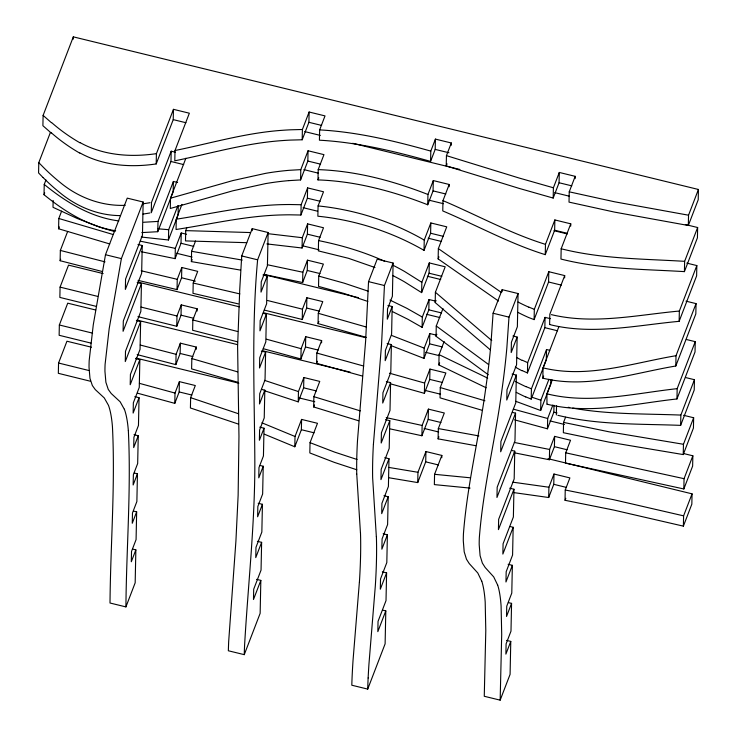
<?xml version="1.0" encoding="UTF-8"?>
<svg xmlns="http://www.w3.org/2000/svg" width="737" height="737" viewBox="0 0 737 737"><rect width="100%" height="100%" fill="white"/><g stroke="black" fill="none" stroke-linecap="round" stroke-linejoin="round"><path stroke-width="1.11" d="M50.383 132.476L38.785 162.637L38.573 172.928L43.105 177.599M79.918 152.928C103.014 165.77 130.467 167.732 156.198 163.936L156.419 153.646L173.453 109.334L189.354 113.212L175.01 150.523L174.798 160.813C210.542 153.554 245.826 143.052 282.391 140.583A231.925 182.011 1.2 0 1 290.627 140.085L302.188 139.781L302.4 129.491L309.116 112.015L325.017 115.902L319.637 129.905L319.425 140.196C357.233 142.241 394.249 151.196 430.574 161.394L430.795 151.103L435.41 139.109L451.311 142.987L446.447 155.645L446.226 165.936L518.995 188.34L553.183 198.069L553.395 187.778L559.291 172.449L575.192 176.336L569.231 191.832L569.019 202.122L614.345 212.072L688.321 225.494L698.215 199.764L698.427 189.473L73.313 36.85L43.114 115.405L42.893 125.695L51.175 132.973M115.645 230.755C88.643 226.591 64.856 211.676 44.027 194.715L44.238 184.425L45.961 179.957M53.156 200.455L53.009 207.309L77.21 218.465L99.292 226.913M109.73 243.956L58.592 228.774L58.803 218.484L61.632 211.123M101.927 271.419L60.139 260.723L60.351 250.433L67.647 231.464M91.499 347.219L66.938 341.222L58.555 363.028L58.334 373.318L90.144 381.167M95.644 309.991L67.73 303.174L59.347 324.989L59.135 335.28L90.946 343.092M103.134 273.574L68.532 265.127L60.075 287.126L59.863 297.416L96.013 306.316M73.267 39.135L73.313 36.85M132.678 549.111L135.857 549.885L135.166 582.82L125.916 606.901L110.006 603.013C110.522 544.247 115.359 485.407 112.439 426.649A250.672 42.304 -76.3 0 0 108.459 405.304L104.267 397.925L95.285 389.606L92.365 385.552L89.978 378.403L89.048 367.505A88.044 14.86 -76.3 0 1 89.195 360.448L93.267 324.86L105.483 254.726L127.243 198.133L143.144 202.012L142.453 235.223L125.566 279.13L125.354 289.429L142.232 245.513L137.994 244.481M133.48 511.063L136.658 511.837L136.078 539.595L131.518 551.451L131.306 561.741L135.857 549.885M134.272 473.016L137.451 473.79L136.87 501.547L132.476 512.98L132.264 523.27L136.658 511.837M134.005 434.71L138.252 435.742L137.672 463.499L133.369 474.692L133.148 484.983L137.451 473.79M134.807 396.663L139.044 397.704L138.464 425.452L133.913 437.29L133.701 447.58L138.252 435.742M135.599 358.615L139.846 359.656L139.265 387.404L133.351 402.78L133.139 413.07L139.044 397.704M136.4 320.567L140.638 321.608L140.058 349.366L130.421 374.433L130.209 384.723L139.846 359.656M137.193 282.529L141.44 283.561L140.859 311.318L125.502 351.263L125.281 361.554L140.638 321.608M142.232 245.513L141.651 273.27L123.309 321L123.088 331.291L141.44 283.561M171.187 151.196L151.49 202.435L151.269 212.726L170.975 161.486L171.187 151.196L175.424 152.227M141.845 232.588L157.718 231.713L158.022 221.413L173.379 181.468L177.617 182.5M141.301 237.038L168.451 239.986L168.672 229.695L177.903 205.669M185.881 158.234L170.514 198.189L170.302 208.479L232.708 190.837L265.467 183.624A221.266 173.646 1.2 0 1 288.858 180.611M156.198 163.936L173.232 119.624L173.453 109.334M173.379 181.468L173.167 191.758L157.801 231.704M141.55 251.787L175.111 258.65L175.323 248.36L181.228 232.984L186.535 234.274M181.965 204.389L176.272 219.202L176.051 229.493C211.639 224.039 246.941 215.563 283.1 214.9A227.199 178.299 1.2 0 1 289.558 214.808L300.917 215.02L307.393 198.179L307.605 187.889L323.515 191.777L318.08 205.918L317.859 216.208C355.133 219.976 391.559 231.685 424.033 250.368L430.611 233.242L430.832 222.952L446.733 226.839L438.358 248.627L438.137 258.927L498.488 301.018M178.28 205.77L178.087 214.918L168.451 239.986M138.059 280.355L177.027 289.613L177.249 279.323L181.799 267.494L197.7 271.373L193.214 283.045L192.993 293.335L238.235 303.874M137.736 393.245L174.789 403.36L175.01 393.07L179.395 381.646L195.305 385.534L190.634 397.676L190.413 407.966L238.281 424.042M137.174 354.608L175.857 364.622L176.069 354.331L180.362 343.175L196.263 347.063L196.217 349.347M137.939 316.643L176.769 326.279L176.981 315.989L181.247 304.888L197.148 308.775L197.101 311.06M175.111 258.65L181.016 243.274L181.228 232.984M174.789 403.36L179.183 391.937L179.395 381.646M177.027 289.613L181.578 277.785L181.799 267.494M175.857 364.622L180.141 353.465L180.362 343.175M176.769 326.279L181.035 315.187L181.247 304.888M186.922 227.457L185.706 230.617L185.494 240.907L246.738 242.685M240.548 270.111L191.371 261.598L191.583 251.308L195.554 240.99M196.263 347.063L191.832 358.587L191.611 368.878L237.388 382.153M197.148 308.775L192.845 319.978L192.633 330.268L237.48 341.821M252.174 230.718L252.211 228.645L268.121 232.524L267.42 265.735L261.239 281.82L261.018 292.11L267.209 276.025L262.962 274.993M256.587 579.365L260.834 580.397L260.143 613.331L244.26 654.649L228.35 650.771A388.27 65.519 -76.3 0 1 228.673 641.595L235.914 541.096L238.134 495.31L238.963 436.479L237.609 346.648L239.737 289.438L241.718 255.942L252.211 228.645M257.388 541.317L261.626 542.349L261.045 570.106L253.703 589.213L253.482 599.513L260.834 580.397M258.18 503.27L262.427 504.301L261.847 532.059L255.979 547.324L255.757 557.614L261.626 542.349M260.041 465.48L263.22 466.254L262.639 494.011L257.839 506.494L257.628 516.784L262.427 504.301M259.774 427.174L264.021 428.215L263.441 455.963L258.982 467.553L258.77 477.843L263.22 466.254M261.635 389.385L264.813 390.168L264.233 417.916L259.599 429.984L259.378 440.275L264.021 428.215M261.368 351.079L265.615 352.12L265.034 379.877L259.728 393.678L259.507 403.968L264.813 390.168M263.229 313.299L266.407 314.073L265.827 341.83L259.728 357.694L259.516 367.984L265.615 352.12M267.209 276.025L266.628 303.782L260.17 320.567L259.958 330.858L266.407 314.073M264.445 434.213L294.8 446.779L295.021 436.488L301.58 419.417L317.481 423.296L310.037 442.661L309.826 452.951L334.322 462.375L356.809 469.773M288.867 180.629L300.585 179.929L300.797 169.639L308.057 150.763L323.958 154.641L318.2 169.621L317.988 179.911C355.731 181.219 392.701 191.076 427.727 204.775L433.07 190.883L433.292 180.583L449.192 184.471L449.146 186.756M300.917 215.02L301.138 204.729L307.605 187.889M264.205 390.628L298.236 401.868L298.457 391.577L303.856 377.528L319.757 381.407L313.888 396.672L313.676 406.962L358.661 420.781M266.868 243.919L302.069 248L302.29 237.71L307.605 223.873L323.506 227.761L318.568 240.603L318.356 250.893L348.426 258.282L374.976 267.522M263.321 348.702L300.889 358.983L301.111 348.693L305.726 336.689L321.627 340.577L321.581 342.862M264.205 274.459L302.621 282.529L302.843 272.239L307.476 260.179L323.377 264.067L318.752 276.108L318.541 286.398L343.976 293.455L367.837 301.433M264.343 310.084L302.253 319.48L302.465 309.181L306.868 297.748L322.769 301.626L318.283 313.299L318.062 323.589L366.243 337.371M294.8 446.779L301.369 429.708L301.58 419.417M300.585 179.929L307.836 161.053L308.057 150.763M302.188 139.781L308.904 122.314L309.116 112.015M298.236 401.868L303.635 387.819L303.856 377.528M302.069 248L307.393 234.163L307.605 223.873M300.889 358.983L305.505 346.98L305.726 336.689M302.621 282.529L307.265 270.47L307.476 260.179M302.253 319.48L306.647 308.038L306.868 297.748M362.06 375.953L316.615 363.341L316.827 353.051L321.627 340.577M382.623 610.135L385.801 610.909L385.11 643.843L367.717 689.104L351.807 685.217A312.267 52.696 -76.3 0 1 352.148 675.995L352.24 674.097A388.832 65.621 -76.3 0 1 353.041 660.334L359.38 582.193M382.356 571.829L386.603 572.861L386.013 600.618L378.044 621.355L377.832 631.646L385.801 610.909M383.157 533.781L387.395 534.813L386.814 562.571L380.532 578.913L380.31 589.213L386.603 572.861M383.949 495.734L388.196 496.766L387.607 524.523L382.088 538.894L381.867 549.185L387.395 534.813M384.751 457.686L388.989 458.727L388.408 486.475L381.923 503.353L381.702 513.643L388.196 496.766M385.543 419.639L389.79 420.68L389.2 448.437L381.167 469.34L380.955 479.63L388.989 458.727M386.345 381.591L390.582 382.632L390.002 410.389L381.416 432.72L381.195 443.02L389.79 420.68M387.137 343.553L391.384 344.584L390.794 372.342L382.945 392.757L382.733 403.047L390.582 382.632M387.938 305.505L392.176 306.537L391.596 334.294L385.405 350.388L385.193 360.679L391.384 344.584M356.736 474.048A304.777 51.433 -76.3 0 1 357.509 440.339L365.635 340.881L368.537 281.645L377.187 259.157L393.088 263.035L392.388 296.246L387.524 308.904L387.312 319.195L392.176 306.537M388.602 477.705L417.741 482.578L417.953 472.288L425.931 451.551L441.832 455.429L441.785 457.723M392.554 275.445A223.237 175.194 1.2 0 1 404.291 281.718L421.619 292.617L421.84 282.326L429.293 262.925L445.194 266.803L435.401 292.276L435.189 302.566L490.317 349.845M392.452 311.594L407.782 319.213L422.098 327.357L422.31 317.067L429.045 299.544L435.41 301.092M424.033 250.368L424.245 240.078L430.832 222.952M390.343 428.943L421.914 435.751L422.126 425.461L428.409 409.118L444.31 412.996L438.322 428.575L438.11 438.865L475.715 445.682M391.513 345.782L423.987 358.403L424.199 348.113L429.8 333.548L436.166 335.105M427.727 204.775L427.948 194.485L433.292 180.583M390.674 383.876L424.383 393.346L424.604 383.056L429.966 369.09L445.867 372.977L440.265 387.551L440.053 397.851L481.86 410.205M421.619 292.617L429.081 273.215L429.293 262.925M417.741 482.578L425.71 461.841L425.931 451.551M422.098 327.357L428.833 309.835L429.045 299.544M423.987 358.403L429.588 343.838L429.8 333.548M421.914 435.751L428.197 419.408L428.409 409.118M424.383 393.346L429.754 379.389L429.966 369.09M430.574 161.394L435.189 149.399L435.41 139.109M488.309 374.783L436.055 336.293L436.267 326.003L442.974 308.554M441.832 455.429L434.572 474.315L434.36 484.605L470.077 488.097M486.144 387.763L438.865 364.944L439.086 354.654L444.144 341.489M449.192 184.471L442.974 200.639L442.762 210.929C476.959 225.411 509.663 243.625 545.26 254.652L554.648 230.239L554.86 219.939L570.76 223.827L570.714 226.112M451.265 145.272L451.311 142.987M502.109 291.741L502.155 289.669L518.056 293.547L517.365 326.758L511.404 342.254L511.192 352.544L517.144 337.049L512.906 336.017M506.531 640.389L510.769 641.42L510.087 674.355L500.165 700.15L484.264 696.272L485.794 630.596L485.195 602.157A240.465 40.581 -76.3 0 0 481.749 581.078M508.392 602.599L511.57 603.373L510.99 631.13L506.107 643.834L505.886 654.124L510.769 641.42M508.125 564.293L512.362 565.325L511.782 593.082L506.752 606.183L506.531 616.473L511.57 603.373M509.986 526.504L513.164 527.287L512.583 555.035L506.181 571.7L505.96 581.99L512.362 565.325M509.718 488.198L513.956 489.239L513.376 516.987L503.076 543.786L502.864 554.077L513.164 527.287M511.579 450.408L514.758 451.191L514.177 478.949L498.645 519.336L498.433 529.627L513.956 489.239M512.372 412.37L515.55 413.144L514.97 440.901L497.18 487.185L496.959 497.475L514.758 451.191M512.114 374.064L516.351 375.096L515.771 402.853L500.911 441.509L500.69 451.799L515.55 413.144M517.144 337.049L516.563 364.806L506.982 389.744L506.761 400.034L516.351 375.096M522.1 370.536L527.443 372.95L527.655 362.65L545.058 317.38L550.364 318.679M525.803 396.884L531.211 399.113L531.423 388.823L546.532 349.531L549.71 350.315M517.844 312.341A177.046 138.943 1.2 0 0 528.632 317.509L534.113 319.618L534.325 309.328L548.789 271.704L564.689 275.592L564.643 277.877M515.743 401.315L540.654 410.509L540.875 400.219L548.945 379.233M545.26 254.652L545.472 244.362L554.86 219.939M685.99 301.157L696.041 303.616L695.829 313.907L675.801 366.003C632.116 373.346 587.288 389.062 542.828 378.164L543.049 367.864L558.922 326.565M527.443 372.95L544.846 327.67L545.058 317.38M546.532 349.531L546.31 359.822L531.211 399.113M534.113 319.618L548.577 281.995L548.789 271.704M552.216 379.988L546.9 393.807L546.974 404.171M549.618 324.538L549.83 314.248L564.689 275.592M514.555 419.841L547.453 428.805L547.674 418.505L552.861 405.009M550.843 379.702L550.742 384.272L540.654 410.509M514.15 452.767L549.378 459.759L549.599 449.469L554.629 436.378L570.53 440.256L565.703 452.822L565.491 463.112L683.844 488.972L692.633 466.088L692.854 455.798L683.927 453.623M514.214 492.657L548.697 497.521L548.908 487.231L553.984 474.029L569.885 477.908L565.242 490.004L565.021 500.294L613.589 510.041L683.383 526.144L691.84 504.136L692.052 493.845L548.052 458.69M547.453 428.805L553.846 412.186L553.984 405.322M553.183 198.069L559.07 182.748L559.291 172.449M549.378 459.759L554.417 446.668L554.629 436.378M548.697 497.521L553.773 484.32L553.984 474.029M556.352 414.949L556.536 405.801M570.76 223.827L561.17 248.765L560.958 259.055C601.281 269.281 643.171 269.125 684.424 271.621L697.423 237.811L697.635 227.521L685.355 224.527M565.565 417.206L563.565 422.402L563.354 432.693L608.882 442.117L683.236 454.572L693.434 428.04L693.646 417.75L683.604 415.3M575.146 178.621L575.192 176.336M675.801 366.003L676.013 355.713L696.041 303.616M547.066 404.198C590.005 414.82 634.032 403.646 676.962 398.957L677.174 388.657L695.24 341.664L686.313 339.481M550.944 324.87C593.257 335.086 636.694 325.257 679.136 321.332L679.357 311.042L696.833 265.569L686.792 263.118M557.872 415.318A210.589 165.263 1.2 0 0 571.055 418.137C607.168 424.899 644.074 423.932 680.638 425.369L680.85 415.078L694.447 379.702L685.521 377.528M684.424 271.621L684.636 261.331L697.635 227.521M683.236 454.572L683.457 444.282L693.646 417.75M688.321 225.494L688.542 215.204L698.427 189.473M683.844 488.972L684.056 478.682L692.854 455.798M683.383 526.144L683.595 515.854L692.052 493.845M694.447 379.702L694.226 390.002L680.638 425.369M695.24 341.664L695.028 351.954L676.962 398.957M696.833 265.569L696.622 275.859L679.136 321.332M125.916 606.901C126.414 548.125 131.26 489.294 128.339 430.537M500.165 700.15L501.704 634.483L501.096 606.035A240.465 40.581 -76.3 0 0 497.65 584.966M393.088 263.035L384.447 285.523L381.536 344.759L373.419 444.208M368.141 677.985L368.049 679.883A312.267 52.696 -76.3 0 0 367.708 689.104M502.155 289.669L493.09 313.243L490.953 343.81A257.351 43.428 -76.3 0 1 485.932 386.925C479.363 435.982 467.258 484.273 463.444 533.68A91.499 15.44 -76.3 0 0 463.297 540.811L464.199 551.838L466.475 559.236L469.266 563.593L477.797 572.999L481.722 581.152M518.056 293.547L508.991 317.131L506.863 347.689A257.351 43.428 -76.3 0 1 501.833 390.803C495.255 439.86 483.168 488.161 479.345 537.568A91.499 15.44 -76.3 0 0 479.197 544.698L480.1 555.726L482.376 563.114L485.167 567.481L493.707 576.887L497.632 585.031M268.121 232.524L257.618 259.82C251.492 326.04 254.385 392.452 254.818 458.801C255.223 521.206 248.157 583.271 244.573 645.483A388.27 65.519 -76.3 0 0 244.251 654.649M143.144 202.012L121.384 258.613L109.168 328.739L105.096 364.327A88.044 14.86 -76.3 0 0 104.949 371.384L105.888 382.282L108.265 389.431L111.195 393.484L120.168 401.812L124.332 409.284M44.027 194.715L44.708 192.928M58.592 228.774L59.301 226.932M60.139 260.723L60.692 259.267M191.371 261.598L192.164 259.535M317.988 179.911L318.808 177.774M318.062 323.589L318.881 321.47M316.615 363.341L317.417 361.268M313.676 406.962L314.459 404.926M446.226 165.936L447.037 163.826M438.137 258.927L438.939 256.845M435.189 302.566L436.009 300.447M436.055 336.293L436.848 334.239M438.865 364.944L439.648 362.917M438.11 438.865L438.911 436.792M542.828 378.164L543.648 376.045M565.122 500.312L565.795 498.286M170.514 198.189L232.92 180.547L265.679 173.333A221.266 173.646 1.2 0 1 289.079 170.321L300.797 169.639M175.01 150.523C210.764 143.254 246.038 132.761 282.603 130.283A231.925 182.011 1.2 0 1 290.839 129.795L302.4 129.491M676.013 355.713C632.337 363.037 587.5 378.781 543.049 367.864M150.007 202.703L143.264 203.79M149.887 212.984L143.042 214.08M176.272 219.202C211.851 213.748 247.162 205.273 283.312 204.6A227.199 178.299 1.2 0 1 289.77 204.518L301.138 204.729M156.419 153.646C130.679 157.442 103.226 155.479 80.13 142.637M677.174 388.657C634.391 393.337 590.567 404.438 547.757 394.028M679.357 311.042C636.98 314.948 593.607 324.768 551.35 314.625M158.022 221.413L143.66 222.261M125.262 205.31C101.439 206.323 77.929 197.396 59.78 182.14A222.519 174.632 1.2 0 1 43.354 167.29L38.785 162.637M120.306 215.6C98.049 215.554 76.537 206.572 59.568 192.431A222.519 174.632 1.2 0 1 43.142 177.58M680.85 415.078C644.792 413.66 608.403 414.572 572.741 408.123M318.2 169.621C355.943 170.929 392.913 180.786 427.948 194.485M185.706 230.617L250.055 232.542M319.637 129.905C357.445 131.951 394.461 140.905 430.795 151.103M684.636 261.331C643.383 258.834 601.503 258.982 561.17 248.765M168.672 229.695L158.133 228.811M268.609 233.749L302.29 237.71M470.289 477.797L434.572 474.315M318.08 205.918C355.345 209.686 391.78 221.395 424.245 240.078M512.915 482.182L548.908 487.231M417.953 472.288L388.814 467.415M118.841 220.925C90.706 217.351 65.814 202.049 44.238 184.425M683.457 444.282L609.103 431.827L563.565 422.402M191.583 251.308L242.252 260.087M565.242 490.004L613.81 499.75L683.595 515.854M688.542 215.204L614.557 201.781L569.231 191.832M478.893 435.917L438.322 428.575M175.323 248.36L140.306 241.174M514.362 442.476L549.599 449.469M267.365 264.74L302.843 272.239M422.126 425.461L386.206 417.621M318.568 240.603C340.761 245.053 362.622 251.446 383.314 260.686A223.237 175.194 1.2 0 1 384.677 261.303M565.703 452.822L684.056 478.682M193.214 283.045L239.903 293.925M177.249 279.323L141.172 270.765M267.457 300.493L302.465 309.181M435.189 149.399L448.971 152.762M559.07 182.748L571.792 185.853M308.904 122.314L321.627 125.419M304.703 131.582L320.328 135.405M352.701 143.3L459.87 169.473M554.749 192.633L569.259 196.18M173.232 119.624L185.954 122.729M433.07 190.883L445.793 193.988M307.836 161.053L320.558 164.158M554.648 230.239L567.37 233.343M303.902 169.63L318.421 173.177M428.925 200.16L443.444 203.698M553.957 230.681L567.352 233.951M170.975 161.486L183.697 164.591M307.393 198.179L320.116 201.284M430.611 233.242L443.333 236.356M303.11 207.677L317.619 211.224M428.133 238.208L441.527 241.478M548.577 281.995L561.299 285.108M307.393 234.163L320.116 237.277M429.081 273.215L441.804 276.32M302.308 245.725L319.057 249.815M427.331 276.246L440.726 279.516M368.537 281.645L384.447 285.523M493.09 313.243L508.991 317.131M544.846 327.67L557.568 330.784M307.265 270.47L319.987 273.574M241.718 255.942L257.618 259.82M181.016 243.274L193.739 246.379M428.833 309.835L441.555 312.939M176.493 253.242L192.117 257.066M264.675 274.781L358.449 297.674M426.539 314.294L439.934 317.564M105.483 254.726L121.384 258.613M306.647 308.038L319.37 311.143M181.578 277.785L195.36 281.147M429.588 343.838L442.311 346.943M137.736 282.031L239.322 306.832M263.883 312.829L365.46 337.629M425.737 352.341L439.132 355.612M181.035 315.187L193.757 318.292M305.505 346.98L318.227 350.084M429.754 379.389L442.476 382.494M553.846 412.186L557.025 412.96M136.944 320.07L237.406 344.603M263.081 350.867L350.149 372.13M424.945 390.389L440.569 394.203M549.968 420.91L564.478 424.457M180.141 353.465L192.864 356.579M59.347 324.989L92.613 333.161M554.417 446.668L567.14 449.773M303.635 387.819L316.357 390.923M428.197 419.408L440.919 422.513M136.142 358.118L238.843 383.194M299.121 397.916L314.754 401.729M424.143 428.437L438.662 431.983M179.183 391.937L191.906 395.05M553.773 484.32L566.495 487.424M301.369 429.708L314.091 432.812M425.71 461.841L438.432 464.946M60.075 287.126L97.671 296.385M141.043 307.071L176.981 315.989M58.555 363.028L88.91 370.518M550.281 324.704L549.802 324.584M547.665 394L547.186 393.88M105.032 261.856L60.351 250.433M192.845 319.978L237.701 331.521M140.279 345.045L176.069 354.331M318.752 276.108L344.188 283.165L368.058 291.143M547.674 418.505L513.348 409.136M139.385 383.332L175.01 393.07M553.395 187.778L519.207 178.05L446.447 155.645M112.816 234.43L58.803 218.484M318.283 313.299L366.455 327.081M266.407 339.186L301.111 348.693M191.832 358.587L237.6 371.863M363.709 366.059L316.827 353.051M389.458 373.189L424.604 383.056M360.301 410.887L313.888 396.672M440.265 387.551L484.918 400.762M357.03 459.483L334.543 452.085L310.037 442.661M190.634 397.676L238.502 413.752M545.472 244.362C509.884 233.334 477.171 215.112 442.974 200.639M540.875 400.219L532.501 397.418M264.417 380.338L298.457 391.577M391.725 335.492L424.199 348.113M534.325 309.328L528.908 307.136M531.423 388.823L526.015 386.593M261.921 422.817L295.021 436.488M527.655 362.65L522.312 360.246M389.974 300.07L406.87 308.324L422.31 317.067M439.086 354.654L487.691 378.127M501.252 292.368L438.358 248.627M436.267 326.003L488.53 364.493M421.84 282.326L404.502 271.428A223.237 175.194 1.2 0 0 392.766 265.154M435.401 292.276L491.745 340.522M51.397 122.683L43.114 115.405M376.34 536.619L372.646 477.898A304.777 51.433 -76.3 0 1 373.41 444.227M360.439 532.74L356.745 474.02M79.743 153.112A180.445 141.605 1.2 0 1 51.378 132.835M79.955 142.821A180.445 141.605 1.2 0 1 51.59 122.545M528.853 307.209A177.046 138.943 1.2 0 1 518.065 302.05M114.908 231.593A206.194 161.818 1.2 0 1 99.283 226.932M521.934 370.739A163.844 128.579 1.2 0 1 515.292 367.109M522.146 360.448A163.844 128.579 1.2 0 1 516.821 357.565M525.73 396.985A173.038 135.801 1.2 0 1 516.315 392.36M525.951 386.695A173.038 135.801 1.2 0 1 515.209 381.361M569.793 407.57A210.589 165.263 1.2 0 1 568.319 407.285M124.36 409.182A250.672 42.304 -76.3 0 1 128.339 430.555M360.476 532.648A360.209 60.784 -76.3 0 1 359.407 582.11M376.377 536.527A360.209 60.784 -76.3 0 1 375.317 585.998L368.942 664.212A388.832 65.621 -76.3 0 0 368.141 677.985"/></g></svg>
